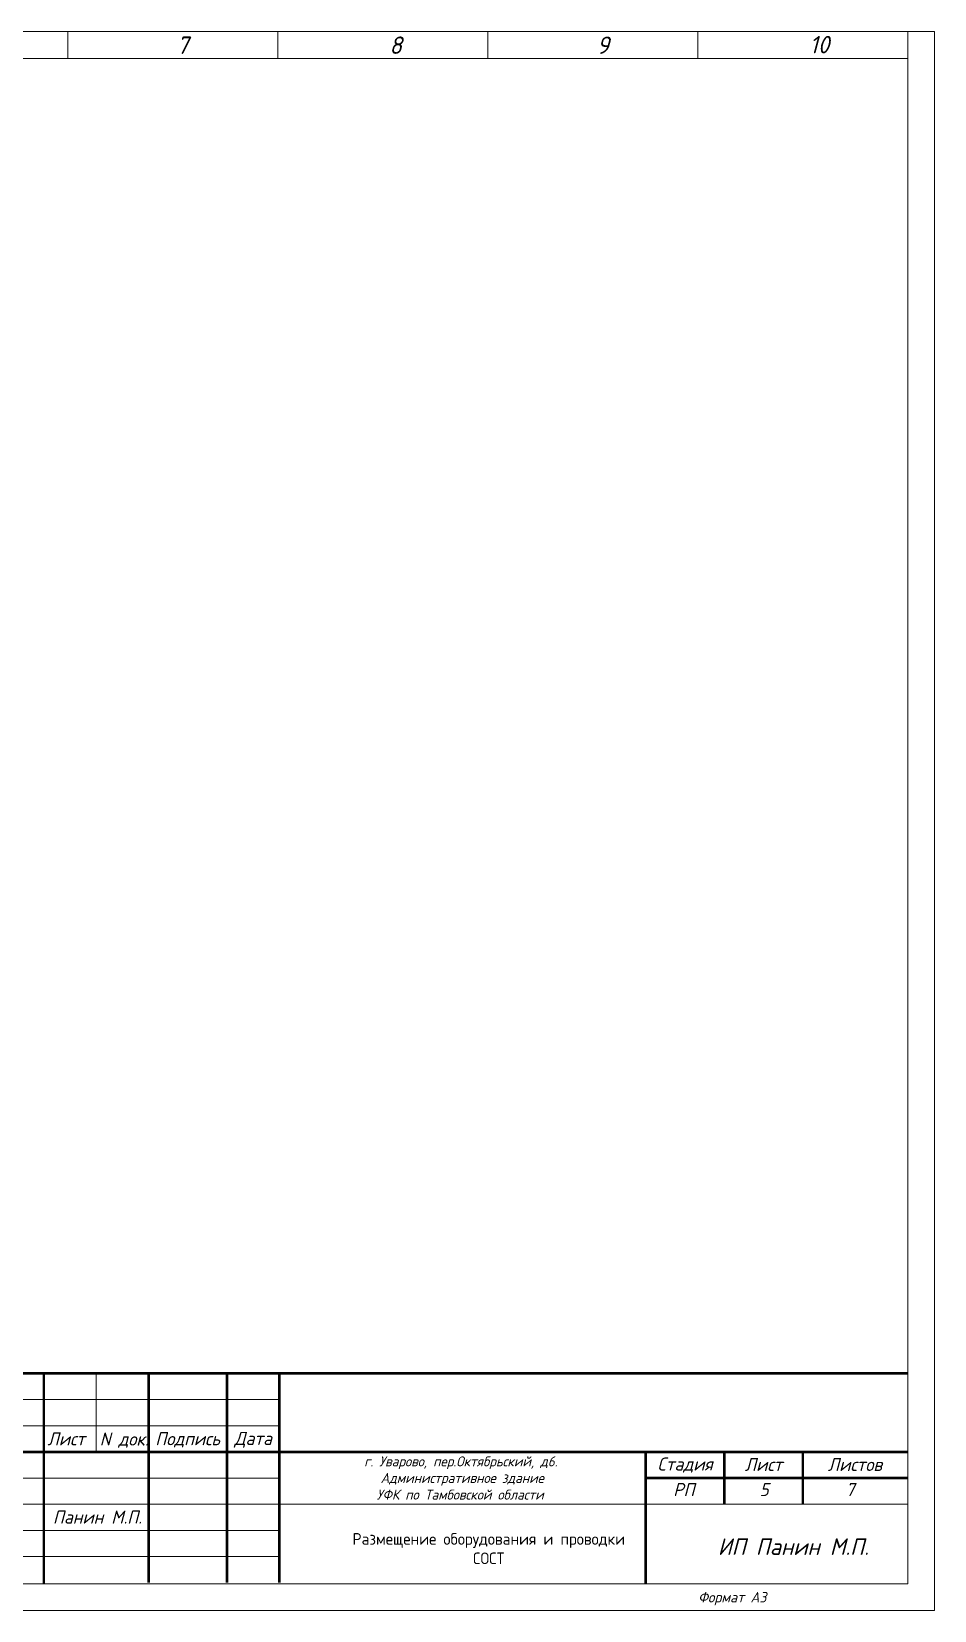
# Model space of a CAD drawing. Header units: inches. Extents: x 859 to 3530, y 393 to 1744.
# Drawn here: x 3473.6 to 3528, y 1135.2 to 1230.2 of the extents above; entities that cross this region are included whole.
import ezdxf

# ---------------------------------------------------------------- set-up
doc = ezdxf.new("R2010")
doc.units = ezdxf.units.IN
doc.header["$MEASUREMENT"] = 0
doc.linetypes.add('Caddy_Solid', pattern=[0])
doc.layers.add('DESC', color=7, linetype='Continuous')
doc.styles.get("Standard").update_dxf_attribs({"font": 'GOST_Common Italic_0.ttf'})

msp = doc.modelspace()

# ---------------------------------------------------------------- linework, layer by layer
at = {"layer": 'DESC', "linetype": 'Caddy_Solid', "lineweight": 15}
for p, q in [((3475.799, 1228.59), (3475.799, 1230.19)), ((3488.439, 1228.59), (3488.439, 1230.19)), ((3501.079, 1228.59), (3501.079, 1230.19)), ((3513.719, 1228.59), (3513.719, 1230.19)), ((3526.359, 1228.59), (3526.359, 1230.19)), ((3399.959, 1228.571), (3526.359, 1228.571)), ((3526.359, 1228.571), (3526.359, 1136.75)), ((3526.359, 1136.75), (3396.119, 1136.75))]:
    msp.add_line(p, q, dxfattribs=at)
at = {"layer": 'DESC', "color": 7, "lineweight": 15}
for p, q in [((3477.515, 1149.414), (3477.515, 1144.689)), ((3468.065, 1147.839), (3488.54, 1147.839)), ((3468.065, 1146.264), (3488.54, 1146.264)), ((3468.065, 1143.114), (3488.54, 1143.114)), ((3468.065, 1141.539), (3488.54, 1141.539)), ((3488.54, 1141.539), (3526.34, 1141.539)), ((3468.065, 1139.964), (3488.54, 1139.964)), ((3468.065, 1138.389), (3488.54, 1138.389))]:
    msp.add_line(p, q, dxfattribs=at)
at = {"layer": 'DESC', "lineweight": 15}
msp.add_lwpolyline([(3393.559, 1135.15), (3527.959, 1135.15), (3527.959, 1230.19), (3393.559, 1230.19)], close=True, dxfattribs=at)
at = {"layer": 'DESC', "color": 7, "lineweight": 15, "const_width": 0.158}
for points in [[(3468.065, 1149.414), (3526.34, 1149.414)], [(3474.365, 1149.414), (3474.365, 1136.75)], [(3480.665, 1149.414), (3480.665, 1136.814)], [(3485.39, 1149.414), (3485.39, 1136.814)], [(3488.54, 1149.414), (3488.54, 1136.814)], [(3468.065, 1144.689), (3526.34, 1144.689)], [(3510.59, 1136.75), (3510.59, 1144.689)], [(3515.315, 1141.539), (3515.315, 1144.689)], [(3520.04, 1141.539), (3520.04, 1144.689)], [(3510.59, 1143.114), (3526.34, 1143.114)]]:
    msp.add_lwpolyline(points, dxfattribs=at)

# ---------------------------------------------------------------- texts
at = {"layer": 'DESC', "lineweight": 13}
for s, height, p in [('7', 1.048, (3482.359, 1228.846)), ('8', 1.048, (3495.159, 1228.846)), ('9', 1.048, (3507.639, 1228.846)), ('10', 1.048, (3520.439, 1228.881)), ('Формат А3', 0.6288, (3513.74, 1135.629))]:
    msp.add_text(s, height=height, dxfattribs=at).set_placement(p)
at = {"layer": 'DESC', "color": 7, "lineweight": 15}
for s, height, p in [('Лист', 0.7875, (3474.582, 1145.087)), ('N док.', 0.7875, (3477.729, 1145.074)), ('РП', 0.7875, (3512.241, 1142.032)), ('5', 0.787, (3517.44, 1142.032)), ('7', 0.787, (3522.619, 1142.032))]:
    msp.add_text(s, height=height, dxfattribs=at).set_placement(p)
at = {"layer": 'DESC', "lineweight": 15, "char_height": 0.7875, "attachment_point": 5}
for s, insert, width in [('Подпись', (3483.02, 1145.423), 4.725), ('Дата', (3486.958, 1145.423), 3.15), ('Панин М.П.', (3477.588, 1140.769), 6.3)]:
    msp.add_mtext(s, dxfattribs=dict(at, insert=insert, width=width))
at = {"layer": 'DESC', "color": 0, "lineweight": 15, "insert": (3470.128, 1144.422), "char_height": 0.6, "attachment_point": 1}
msp.add_mtext_dynamic_manual_height_columns('\\pi23.5148;г. Уварово, пер.Октябрьский, д6.\\P\\pi24.5048;Административное здание \\P\\pi24.27003;УФК по Тамбовской области', width=59.19188, gutter_width=1, heights=[0], dxfattribs=at)
at = {"layer": 'DESC', "color": 0, "lineweight": 15, "attachment_point": 5}
for s, insert, char_height, width in [('Стадия', (3512.952, 1143.901), 0.7875, 4.725), ('Лист', (3517.675, 1143.936), 0.7875, 5.67), ('Листов', (3523.176, 1143.936), 0.7875, 5.33249), ('{\\fGOST Common|b0|i0|c204|p34;Размещение оборудования и проводки\\PСОСТ}', (3501.14, 1138.87), 0.7, 25.2)]:
    msp.add_mtext(s, dxfattribs=dict(at, insert=insert, char_height=char_height, width=width))
at = {"layer": 'DESC', "lineweight": 15, "insert": (3510.115, 1139.49), "char_height": 1, "attachment_point": 1}
msp.add_mtext_dynamic_manual_height_columns('\\pi4.80835;ИП Панин М.П.', width=17.97427, gutter_width=1, heights=[1.738], dxfattribs=at)

doc.saveas('drawing.dxf')
